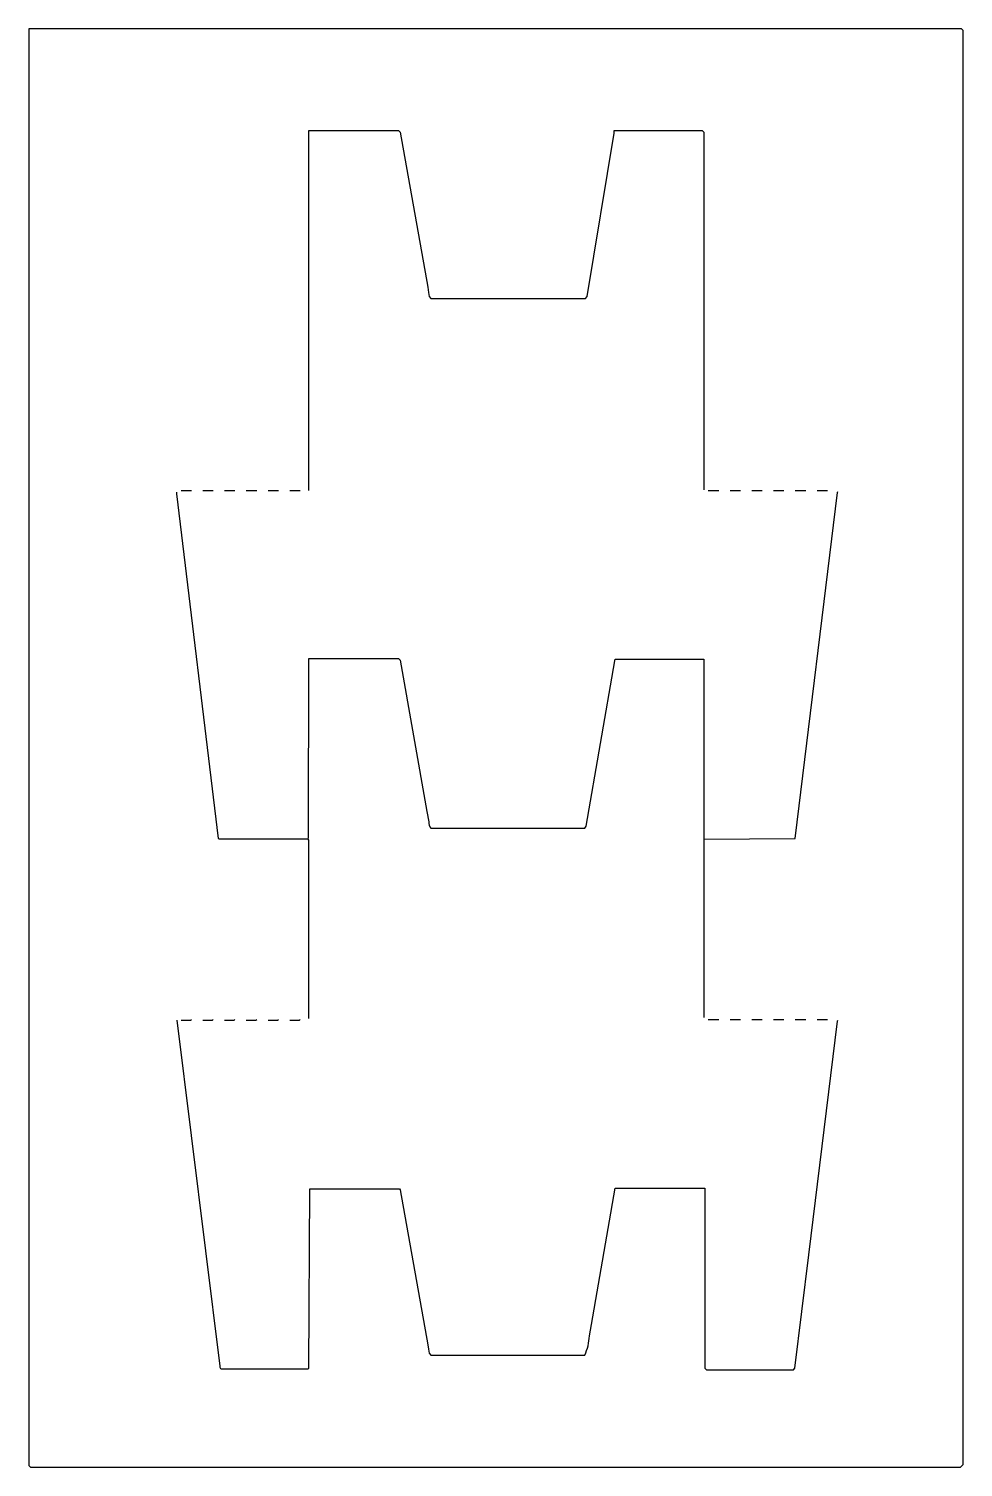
# Model space of a CAD drawing. Extents: x 56 to 1130, y 85 to 1739.
import ezdxf

# ---------------------------------------------------------------- set-up
doc = ezdxf.new("R2010")
doc.units = 0
doc.layers.get('0').update_dxf_attribs({"linetype": 'CONTINUOUS'})

msp = doc.modelspace()

# ---------------------------------------------------------------- linework, layer by layer
at = {"color": 250, "linetype": 'CONTINUOUS'}
for points in [[(1127, 85), (1130, 88), (1130, 1737), (1128, 1739), (56, 1739), (56, 87), (58, 85), (1127, 85)], [(378, 1208), (378, 1622), (481, 1622), (483, 1620), (514.594595, 1441.932432), (515.594595, 1435.932432), (516, 1431), (518, 1429), (696, 1429), (697.615385, 1431.076923), (728.647059, 1619.088235), (729, 1622), (830, 1622), (832, 1620), (832, 1209)], [(231, 1208), (243, 1208)], [(256, 1208), (268, 1208)], [(281, 1208), (293, 1208)], [(306, 1208), (318, 1208)], [(331, 1208), (343, 1208)], [(356, 1208), (368, 1208)], [(837, 1208), (849, 1208)], [(862, 1208), (874, 1208)], [(887, 1208), (899, 1208)], [(912, 1208), (924, 1208)], [(937, 1208), (949, 1208)], [(962, 1208), (974, 1208)], [(377, 807), (275, 807), (274, 808), (226.3, 1204.1), (226, 1206)], [(832, 807), (937, 808), (985.42, 1205.94), (986, 1207)]]:
    msp.add_lwpolyline(points, dxfattribs=at)
for points in [[(378, 601), (378, 806), (377, 807), (377.502427, 809.002404), (378, 1015), (481, 1015), (483, 1013), (513.594595, 838.932432), (515.615385, 826.923077, 0.18319), (518, 820), (695, 820), (696.615385, 822.076923), (729.7, 1012.1), (730, 1014), (832, 1014), (832, 807), (832, 602)], [(226, 599), (275.430769, 201.053846, 0.154406), (277, 198), (377, 198), (378, 199), (379, 405), (482, 405), (483, 404), (514.615385, 225.923077), (515.594595, 220.932432), (516, 216), (518, 214), (695, 214, 0.097941), (700.405405, 235.932432), (702.615385, 249.076923), (730, 406), (833, 406), (833, 199), (835, 197), (935, 197), (936.594595, 199.067568), (952.569231, 329.053846), (985.405405, 597.932432), (986, 599)]]:
    msp.add_lwpolyline(points, format="xyb", dxfattribs=at)
at = {"color": 252, "linetype": 'CONTINUOUS'}
for points in [[(231, 599), (242, 599), (243, 600)], [(256, 599), (267, 599), (268, 600)], [(281, 599), (292, 599), (293, 600)], [(306, 599), (317, 599), (318, 600)], [(331, 599), (342, 599), (343, 600)], [(356, 599), (367, 599), (368, 600)]]:
    msp.add_lwpolyline(points, dxfattribs=at)
at = {"color": 251, "linetype": 'CONTINUOUS'}
for points in [[(837, 600), (849, 600)], [(862, 600), (874, 600)], [(887, 600), (899, 600)], [(912, 600), (924, 600)], [(937, 600), (949, 600)], [(962, 600), (974, 600)]]:
    msp.add_lwpolyline(points, dxfattribs=at)

doc.saveas('drawing.dxf')
